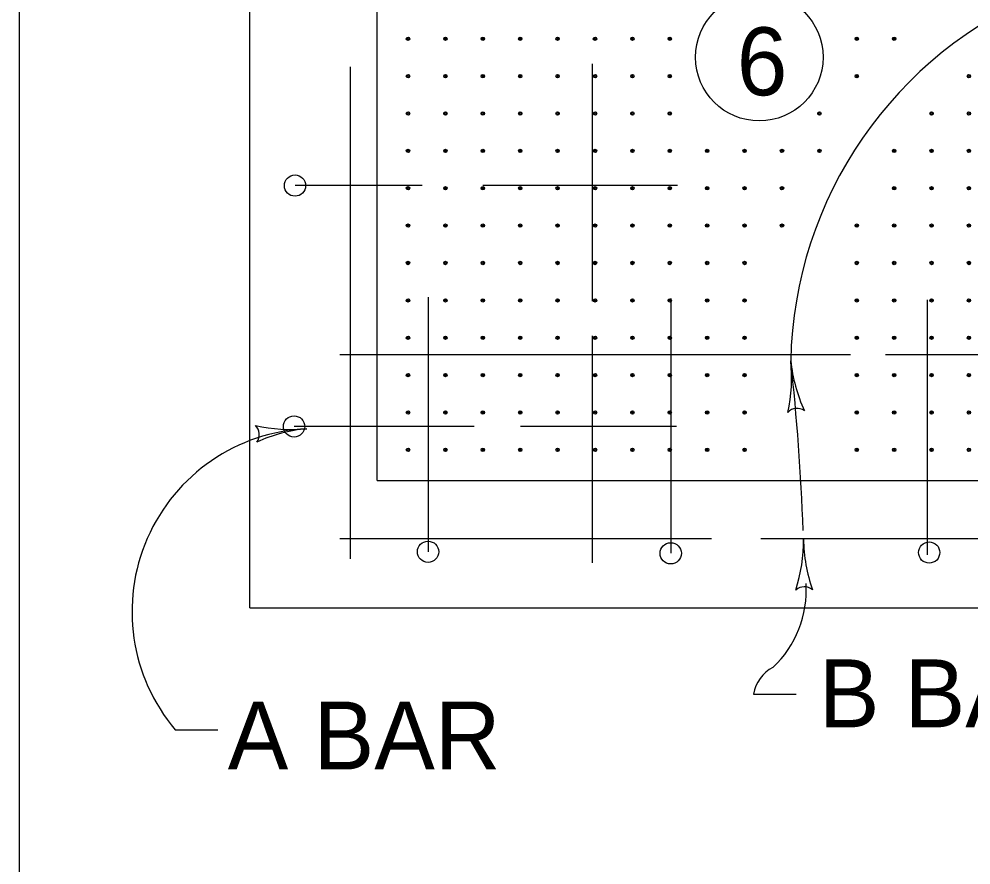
# Model space of a CAD drawing. Extents: x 1007 to 1035.5, y 1000.5 to 1021.5.
# Drawn here: x 1007 to 1009.8, y 1012.808 to 1015.298 of the extents above; entities that cross this region are included whole.
import ezdxf

# ---------------------------------------------------------------- set-up
doc = ezdxf.new("R2010")
doc.units = 0
for name, color, linetype in [('Level 1', 7, 'Continuous'), ('Level 10', 7, 'Continuous'), ('Level 11', 7, 'Continuous'), ('Level 2', 7, 'Continuous'), ('Level 5', 7, 'Continuous')]:
    doc.layers.add(name, color=color, linetype=linetype)

msp = doc.modelspace()

# ---------------------------------------------------------------- linework, layer by layer
at = {"layer": 'Level 1'}
for p, q in [((1007.6784, 1013.5641), (1007.6784, 1019.8141)), ((1008.0534, 1013.9391), (1008.0534, 1016.3105)), ((1008.0534, 1013.9391), (1014.6784, 1013.9391)), ((1007.6784, 1013.5641), (1015.0534, 1013.5641)), ((1009.1605, 1013.3107), (1009.2855, 1013.3107)), ((1007.4597, 1013.2053), (1007.5847, 1013.2053))]:
    msp.add_line(p, q, dxfattribs=at)
for centre, radius in [((1009.1774, 1015.1852), 0.1875), ((1008.1442, 1015.2395), 0.005), ((1008.1442, 1015.2395), 0.0025), ((1008.2542, 1015.2395), 0.005), ((1008.2542, 1015.2395), 0.0025), ((1008.3642, 1015.2395), 0.005), ((1008.3642, 1015.2395), 0.0025), ((1008.4742, 1015.2395), 0.005), ((1008.4742, 1015.2395), 0.0025), ((1008.5842, 1015.2395), 0.005), ((1008.5842, 1015.2395), 0.0025), ((1008.6942, 1015.2395), 0.005), ((1008.6942, 1015.2395), 0.0025), ((1008.8042, 1015.2395), 0.005), ((1008.8042, 1015.2395), 0.0025), ((1008.9142, 1015.2395), 0.005), ((1008.9142, 1015.2395), 0.0025), ((1009.4642, 1015.2395), 0.005), ((1009.4642, 1015.2395), 0.0025), ((1009.5742, 1015.2395), 0.005), ((1009.5742, 1015.2395), 0.0025), ((1008.1442, 1015.1295), 0.005), ((1008.1442, 1015.1295), 0.0025), ((1008.2542, 1015.1295), 0.005), ((1008.2542, 1015.1295), 0.0025), ((1008.3642, 1015.1295), 0.005), ((1008.3642, 1015.1295), 0.0025), ((1008.4742, 1015.1295), 0.005), ((1008.4742, 1015.1295), 0.0025), ((1008.5842, 1015.1295), 0.005), ((1008.5842, 1015.1295), 0.0025), ((1008.6942, 1015.1295), 0.005), ((1008.6942, 1015.1295), 0.0025), ((1008.8042, 1015.1295), 0.005), ((1008.8042, 1015.1295), 0.0025), ((1008.9142, 1015.1295), 0.005), ((1008.9142, 1015.1295), 0.0025), ((1009.4642, 1015.1295), 0.005), ((1009.4642, 1015.1295), 0.0025), ((1009.7942, 1015.1295), 0.005), ((1009.7942, 1015.1295), 0.0025), ((1008.1442, 1015.0195), 0.005), ((1008.1442, 1015.0195), 0.0025), ((1008.2542, 1015.0195), 0.005), ((1008.2542, 1015.0195), 0.0025), ((1008.3642, 1015.0195), 0.005), ((1008.3642, 1015.0195), 0.0025), ((1008.4742, 1015.0195), 0.005), ((1008.4742, 1015.0195), 0.0025), ((1008.5842, 1015.0195), 0.005), ((1008.5842, 1015.0195), 0.0025), ((1008.6942, 1015.0195), 0.005), ((1008.6942, 1015.0195), 0.0025), ((1008.8042, 1015.0195), 0.005), ((1008.8042, 1015.0195), 0.0025), ((1008.9142, 1015.0195), 0.005), ((1008.9142, 1015.0195), 0.0025), ((1009.3542, 1015.0195), 0.005), ((1009.3542, 1015.0195), 0.0025), ((1009.6842, 1015.0195), 0.005), ((1009.6842, 1015.0195), 0.0025), ((1009.7942, 1015.0195), 0.005), ((1009.7942, 1015.0195), 0.0025), ((1008.1442, 1014.9095), 0.005), ((1008.1442, 1014.9095), 0.0025), ((1008.2542, 1014.9095), 0.005), ((1008.2542, 1014.9095), 0.0025), ((1008.3642, 1014.9095), 0.005), ((1008.3642, 1014.9095), 0.0025), ((1008.4742, 1014.9095), 0.005), ((1008.4742, 1014.9095), 0.0025), ((1008.5842, 1014.9095), 0.005), ((1008.5842, 1014.9095), 0.0025), ((1008.6942, 1014.9095), 0.005), ((1008.6942, 1014.9095), 0.0025), ((1008.8042, 1014.9095), 0.005), ((1008.8042, 1014.9095), 0.0025), ((1008.9142, 1014.9095), 0.005), ((1008.9142, 1014.9095), 0.0025), ((1009.0242, 1014.9095), 0.005), ((1009.0242, 1014.9095), 0.0025), ((1009.1342, 1014.9095), 0.005), ((1009.1342, 1014.9095), 0.0025), ((1009.2442, 1014.9095), 0.005), ((1009.2442, 1014.9095), 0.0025), ((1009.3542, 1014.9095), 0.005), ((1009.3542, 1014.9095), 0.0025), ((1009.5742, 1014.9095), 0.005), ((1009.5742, 1014.9095), 0.0025), ((1009.6842, 1014.9095), 0.005), ((1009.6842, 1014.9095), 0.0025), ((1009.7942, 1014.9095), 0.005), ((1009.7942, 1014.9095), 0.0025), ((1008.1442, 1014.7995), 0.005), ((1008.1442, 1014.7995), 0.0025), ((1008.2542, 1014.7995), 0.005), ((1008.2542, 1014.7995), 0.0025), ((1008.3642, 1014.7995), 0.005), ((1008.3642, 1014.7995), 0.0025), ((1008.4742, 1014.7995), 0.005), ((1008.4742, 1014.7995), 0.0025), ((1008.5842, 1014.7995), 0.005), ((1008.5842, 1014.7995), 0.0025), ((1008.6942, 1014.7995), 0.005), ((1008.6942, 1014.7995), 0.0025), ((1008.8042, 1014.7995), 0.005), ((1008.8042, 1014.7995), 0.0025), ((1008.9142, 1014.7995), 0.005), ((1008.9142, 1014.7995), 0.0025), ((1009.0242, 1014.7995), 0.005), ((1009.0242, 1014.7995), 0.0025), ((1009.1342, 1014.7995), 0.005), ((1009.1342, 1014.7995), 0.0025), ((1009.2442, 1014.7995), 0.005), ((1009.2442, 1014.7995), 0.0025), ((1009.5742, 1014.7995), 0.005), ((1009.5742, 1014.7995), 0.0025), ((1009.6842, 1014.7995), 0.005), ((1009.6842, 1014.7995), 0.0025), ((1009.7942, 1014.7995), 0.005), ((1009.7942, 1014.7995), 0.0025), ((1008.1442, 1014.6895), 0.005), ((1008.2542, 1014.6895), 0.005), ((1008.3642, 1014.6895), 0.005), ((1008.4742, 1014.6895), 0.005), ((1008.5842, 1014.6895), 0.005), ((1008.6942, 1014.6895), 0.005), ((1008.8042, 1014.6895), 0.005), ((1008.9142, 1014.6895), 0.005), ((1009.0242, 1014.6895), 0.005), ((1009.1342, 1014.6895), 0.005), ((1009.2442, 1014.6895), 0.005), ((1009.4642, 1014.6895), 0.005), ((1009.5742, 1014.6895), 0.005), ((1009.6842, 1014.6895), 0.005), ((1009.7942, 1014.6895), 0.005), ((1008.1442, 1014.6895), 0.0025), ((1008.2542, 1014.6895), 0.0025), ((1008.3642, 1014.6895), 0.0025), ((1008.4742, 1014.6895), 0.0025), ((1008.5842, 1014.6895), 0.0025), ((1008.6942, 1014.6895), 0.0025), ((1008.8042, 1014.6895), 0.0025), ((1008.9142, 1014.6895), 0.0025), ((1009.0242, 1014.6895), 0.0025), ((1009.1342, 1014.6895), 0.0025), ((1009.2442, 1014.6895), 0.0025), ((1009.4642, 1014.6895), 0.0025), ((1009.5742, 1014.6895), 0.0025), ((1009.6842, 1014.6895), 0.0025), ((1009.7942, 1014.6895), 0.0025), ((1008.1442, 1014.5795), 0.005), ((1008.2542, 1014.5795), 0.005), ((1008.3642, 1014.5795), 0.005), ((1008.4742, 1014.5795), 0.005), ((1008.5842, 1014.5795), 0.005), ((1008.6942, 1014.5795), 0.005), ((1008.8042, 1014.5795), 0.005), ((1008.9142, 1014.5795), 0.005), ((1009.0242, 1014.5795), 0.005), ((1009.1342, 1014.5795), 0.005), ((1009.4642, 1014.5795), 0.005), ((1009.5742, 1014.5795), 0.005), ((1009.6842, 1014.5795), 0.005), ((1009.7942, 1014.5795), 0.005), ((1008.1442, 1014.5795), 0.0025), ((1008.2542, 1014.5795), 0.0025), ((1008.3642, 1014.5795), 0.0025), ((1008.4742, 1014.5795), 0.0025), ((1008.5842, 1014.5795), 0.0025), ((1008.6942, 1014.5795), 0.0025), ((1008.8042, 1014.5795), 0.0025), ((1008.9142, 1014.5795), 0.0025), ((1009.0242, 1014.5795), 0.0025), ((1009.1342, 1014.5795), 0.0025), ((1009.4642, 1014.5795), 0.0025), ((1009.5742, 1014.5795), 0.0025), ((1009.6842, 1014.5795), 0.0025), ((1009.7942, 1014.5795), 0.0025), ((1008.1442, 1014.4695), 0.005), ((1008.1442, 1014.4695), 0.0025), ((1008.2542, 1014.4695), 0.005), ((1008.2542, 1014.4695), 0.0025), ((1008.3642, 1014.4695), 0.005), ((1008.3642, 1014.4695), 0.0025), ((1008.4742, 1014.4695), 0.005), ((1008.4742, 1014.4695), 0.0025), ((1008.5842, 1014.4695), 0.005), ((1008.5842, 1014.4695), 0.0025), ((1008.6942, 1014.4695), 0.005), ((1008.6942, 1014.4695), 0.0025), ((1008.8042, 1014.4695), 0.005), ((1008.8042, 1014.4695), 0.0025), ((1008.9142, 1014.4695), 0.005), ((1008.9142, 1014.4695), 0.0025), ((1009.0242, 1014.4695), 0.005), ((1009.0242, 1014.4695), 0.0025), ((1009.1342, 1014.4695), 0.005), ((1009.1342, 1014.4695), 0.0025), ((1009.4642, 1014.4695), 0.005), ((1009.4642, 1014.4695), 0.0025), ((1009.5742, 1014.4695), 0.005), ((1009.5742, 1014.4695), 0.0025), ((1009.6842, 1014.4695), 0.005), ((1009.6842, 1014.4695), 0.0025), ((1009.7942, 1014.4695), 0.005), ((1009.7942, 1014.4695), 0.0025), ((1008.1442, 1014.3595), 0.005), ((1008.1442, 1014.3595), 0.0025), ((1008.2542, 1014.3595), 0.005), ((1008.2542, 1014.3595), 0.0025), ((1008.3642, 1014.3595), 0.005), ((1008.3642, 1014.3595), 0.0025), ((1008.4742, 1014.3595), 0.005), ((1008.4742, 1014.3595), 0.0025), ((1008.5842, 1014.3595), 0.005), ((1008.5842, 1014.3595), 0.0025), ((1008.6942, 1014.3595), 0.005), ((1008.6942, 1014.3595), 0.0025), ((1008.8042, 1014.3595), 0.005), ((1008.8042, 1014.3595), 0.0025), ((1008.9142, 1014.3595), 0.005), ((1008.9142, 1014.3595), 0.0025), ((1009.0242, 1014.3595), 0.005), ((1009.0242, 1014.3595), 0.0025), ((1009.1342, 1014.3595), 0.005), ((1009.1342, 1014.3595), 0.0025), ((1009.4642, 1014.3595), 0.005), ((1009.4642, 1014.3595), 0.0025), ((1009.5742, 1014.3595), 0.005), ((1009.5742, 1014.3595), 0.0025), ((1009.6842, 1014.3595), 0.005), ((1009.6842, 1014.3595), 0.0025), ((1009.7942, 1014.3595), 0.005), ((1009.7942, 1014.3595), 0.0025), ((1008.1442, 1014.2495), 0.005), ((1008.1442, 1014.2495), 0.0025), ((1008.2542, 1014.2495), 0.005), ((1008.2542, 1014.2495), 0.0025), ((1008.3642, 1014.2495), 0.005), ((1008.3642, 1014.2495), 0.0025), ((1008.4742, 1014.2495), 0.005), ((1008.4742, 1014.2495), 0.0025), ((1008.5842, 1014.2495), 0.005), ((1008.5842, 1014.2495), 0.0025), ((1008.6942, 1014.2495), 0.005), ((1008.6942, 1014.2495), 0.0025), ((1008.8042, 1014.2495), 0.005), ((1008.8042, 1014.2495), 0.0025), ((1008.9142, 1014.2495), 0.005), ((1008.9142, 1014.2495), 0.0025), ((1009.0242, 1014.2495), 0.005), ((1009.0242, 1014.2495), 0.0025), ((1009.1342, 1014.2495), 0.005), ((1009.1342, 1014.2495), 0.0025), ((1009.4642, 1014.2495), 0.005), ((1009.4642, 1014.2495), 0.0025), ((1009.5742, 1014.2495), 0.005), ((1009.5742, 1014.2495), 0.0025), ((1009.6842, 1014.2495), 0.005), ((1009.6842, 1014.2495), 0.0025), ((1009.7942, 1014.2495), 0.005), ((1009.7942, 1014.2495), 0.0025), ((1008.1442, 1014.1395), 0.005), ((1008.1442, 1014.1395), 0.0025), ((1008.2542, 1014.1395), 0.005), ((1008.2542, 1014.1395), 0.0025), ((1008.3642, 1014.1395), 0.005), ((1008.3642, 1014.1395), 0.0025), ((1008.4742, 1014.1395), 0.005), ((1008.4742, 1014.1395), 0.0025), ((1008.5842, 1014.1395), 0.005), ((1008.5842, 1014.1395), 0.0025), ((1008.6942, 1014.1395), 0.005), ((1008.6942, 1014.1395), 0.0025), ((1008.8042, 1014.1395), 0.005), ((1008.8042, 1014.1395), 0.0025), ((1008.9142, 1014.1395), 0.005), ((1008.9142, 1014.1395), 0.0025), ((1009.0242, 1014.1395), 0.005), ((1009.0242, 1014.1395), 0.0025), ((1009.1342, 1014.1395), 0.005), ((1009.1342, 1014.1395), 0.0025), ((1009.4642, 1014.1395), 0.005), ((1009.4642, 1014.1395), 0.0025), ((1009.5742, 1014.1395), 0.005), ((1009.5742, 1014.1395), 0.0025), ((1009.6842, 1014.1395), 0.005), ((1009.6842, 1014.1395), 0.0025), ((1009.7942, 1014.1395), 0.005), ((1009.7942, 1014.1395), 0.0025), ((1008.1442, 1014.0295), 0.005), ((1008.1442, 1014.0295), 0.0025), ((1008.2542, 1014.0295), 0.005), ((1008.2542, 1014.0295), 0.0025), ((1008.3642, 1014.0295), 0.005), ((1008.3642, 1014.0295), 0.0025), ((1008.4742, 1014.0295), 0.005), ((1008.4742, 1014.0295), 0.0025), ((1008.5842, 1014.0295), 0.005), ((1008.5842, 1014.0295), 0.0025), ((1008.6942, 1014.0295), 0.005), ((1008.6942, 1014.0295), 0.0025), ((1008.8042, 1014.0295), 0.005), ((1008.8042, 1014.0295), 0.0025), ((1008.9142, 1014.0295), 0.005), ((1008.9142, 1014.0295), 0.0025), ((1009.0242, 1014.0295), 0.005), ((1009.0242, 1014.0295), 0.0025), ((1009.1342, 1014.0295), 0.005), ((1009.1342, 1014.0295), 0.0025), ((1009.4642, 1014.0295), 0.005), ((1009.4642, 1014.0295), 0.0025), ((1009.5742, 1014.0295), 0.005), ((1009.5742, 1014.0295), 0.0025), ((1009.6842, 1014.0295), 0.005), ((1009.6842, 1014.0295), 0.0025), ((1009.7942, 1014.0295), 0.005), ((1009.7942, 1014.0295), 0.0025)]:
    msp.add_circle(centre, radius, dxfattribs=at)
for centre, radius, start, end in [((1007.8011, 1014.5583), 0.4688, 256.9399, 275.5866), ((1007.6693, 1014.0744), 0.0375, 324.3673, 46.484), ((1007.8924, 1013.6252), 0.4688, 95.5927, 114.2615), ((1007.8924, 1013.6252), 0.4688, 95.5805, 95.5927)]:
    msp.add_arc(centre, radius, start, end, dxfattribs=at)
at = {"layer": 'Level 10'}
msp.add_line((1007, 1021.5), (1007, 1000.5), dxfattribs=at)
at = {"layer": 'Level 11'}
msp.add_lwpolyline([(1007, 1000.5), (1035.5, 1000.5), (1035.5, 1021.5), (1007, 1021.5)], close=True, dxfattribs=at)
at = {"layer": 'Level 2'}
for p, q in [((1007.9749, 1013.7086), (1007.9749, 1015.1573)), ((1008.6864, 1014.4675), (1008.6864, 1015.1658)), ((1007.8118, 1014.8074), (1007.8118, 1014.8074)), ((1008.1856, 1014.8074), (1007.8118, 1014.8074)), ((1008.9368, 1014.8074), (1008.3644, 1014.8074)), ((1008.2032, 1014.4794), (1008.2032, 1013.7294)), ((1008.917, 1014.475), (1008.917, 1013.725)), ((1009.6712, 1014.4708), (1009.6712, 1013.7208)), ((1008.6864, 1013.6966), (1008.6864, 1014.3653)), ((1009.4461, 1014.3095), (1007.9439, 1014.3095)), ((1010.7151, 1014.3095), (1009.5483, 1014.3095)), ((1008.3388, 1014.0983), (1007.809, 1014.0983)), ((1008.934, 1014.0983), (1008.4752, 1014.0983)), ((1007.8033, 1014.064), (1007.8033, 1014.064)), ((1009.0373, 1013.7676), (1007.9439, 1013.7676)), ((1010.647, 1013.7676), (1009.1821, 1013.7676))]:
    msp.add_line(p, q, dxfattribs=at)
for centre in [(1007.8118, 1014.8074), (1007.809, 1014.0983), (1008.2032, 1013.7294), (1008.917, 1013.725), (1009.6772, 1013.7273)]:
    msp.add_circle(centre, 0.0313, dxfattribs=at)
at = {"layer": 'Level 5'}
for centre, radius, start, end in [((1010.4668, 1014.2674), 1.1972, 111.9676, 178.8476), ((1008.8038, 1014.2423), 0.4687, 347.3739, 6.0206), ((1009.7361, 1014.3407), 0.4687, 186.0145, 186.0267), ((1009.7361, 1014.3407), 0.4687, 186.0267, 204.6955), ((1002.4811, 1013.5425), 6.83, 2.09495, 6.29622), ((1009.2886, 1014.1142), 0.0375, 54.8013, 136.918), ((1007.8713, 1013.5533), 0.539, 92.61, 220.2098), ((1008.8387, 1013.7607), 0.4687, 342.1368, 0.7835), ((1009.7761, 1013.7736), 0.4687, 180.7774, 180.7896), ((1009.7761, 1013.7736), 0.4687, 180.7896, 199.4584), ((1009.0043, 1013.616), 0.3113, 313.2109, 3.7335), ((1009.3098, 1013.5889), 0.0375, 49.5642, 131.6809), ((1009.2666, 1013.2935), 0.1074, 117.1718, 170.8025)]:
    msp.add_arc(centre, radius, start, end, dxfattribs=at)

# ---------------------------------------------------------------- texts
at = {"layer": 'Level 1'}
for s, p in [('6', (1009.1113, 1015.0731)), ('B BAR', (1009.3523, 1013.2128)), ('A BAR', (1007.6138, 1013.0887))]:
    msp.add_text(s, height=0.2, dxfattribs=at).set_placement(p)

doc.saveas('drawing.dxf')
